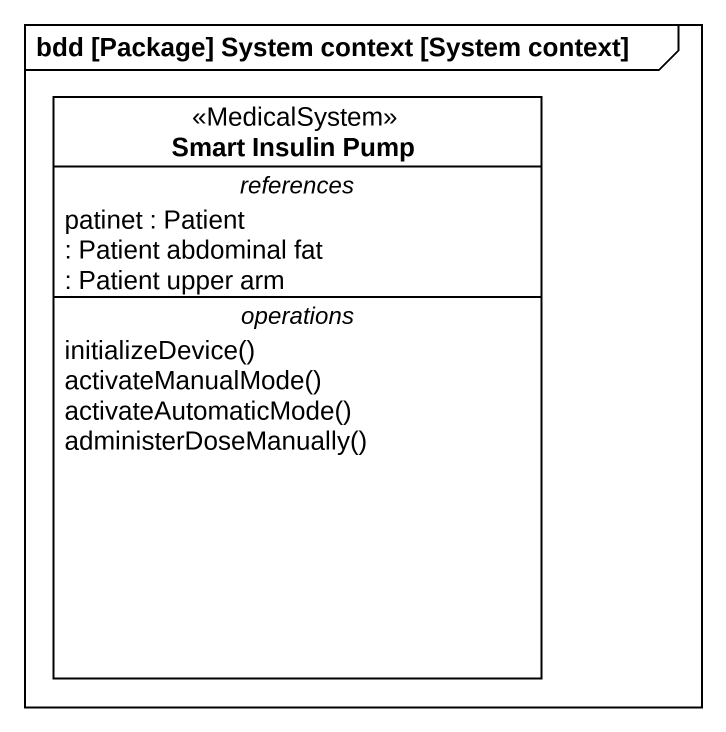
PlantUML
@startuml
mainframe bdd [Package] System context [System context]
hide circle
hide empty members
class "Smart Insulin Pump" as Smart_Insulin_Pump <<MedicalSystem>> {
  -- references --
  patinet : Patient
  : Patient abdominal fat
  : Patient upper arm
  -- operations --
  initializeDevice()
  activateManualMode()
  activateAutomaticMode()
  administerDoseManually()
}
@enduml
